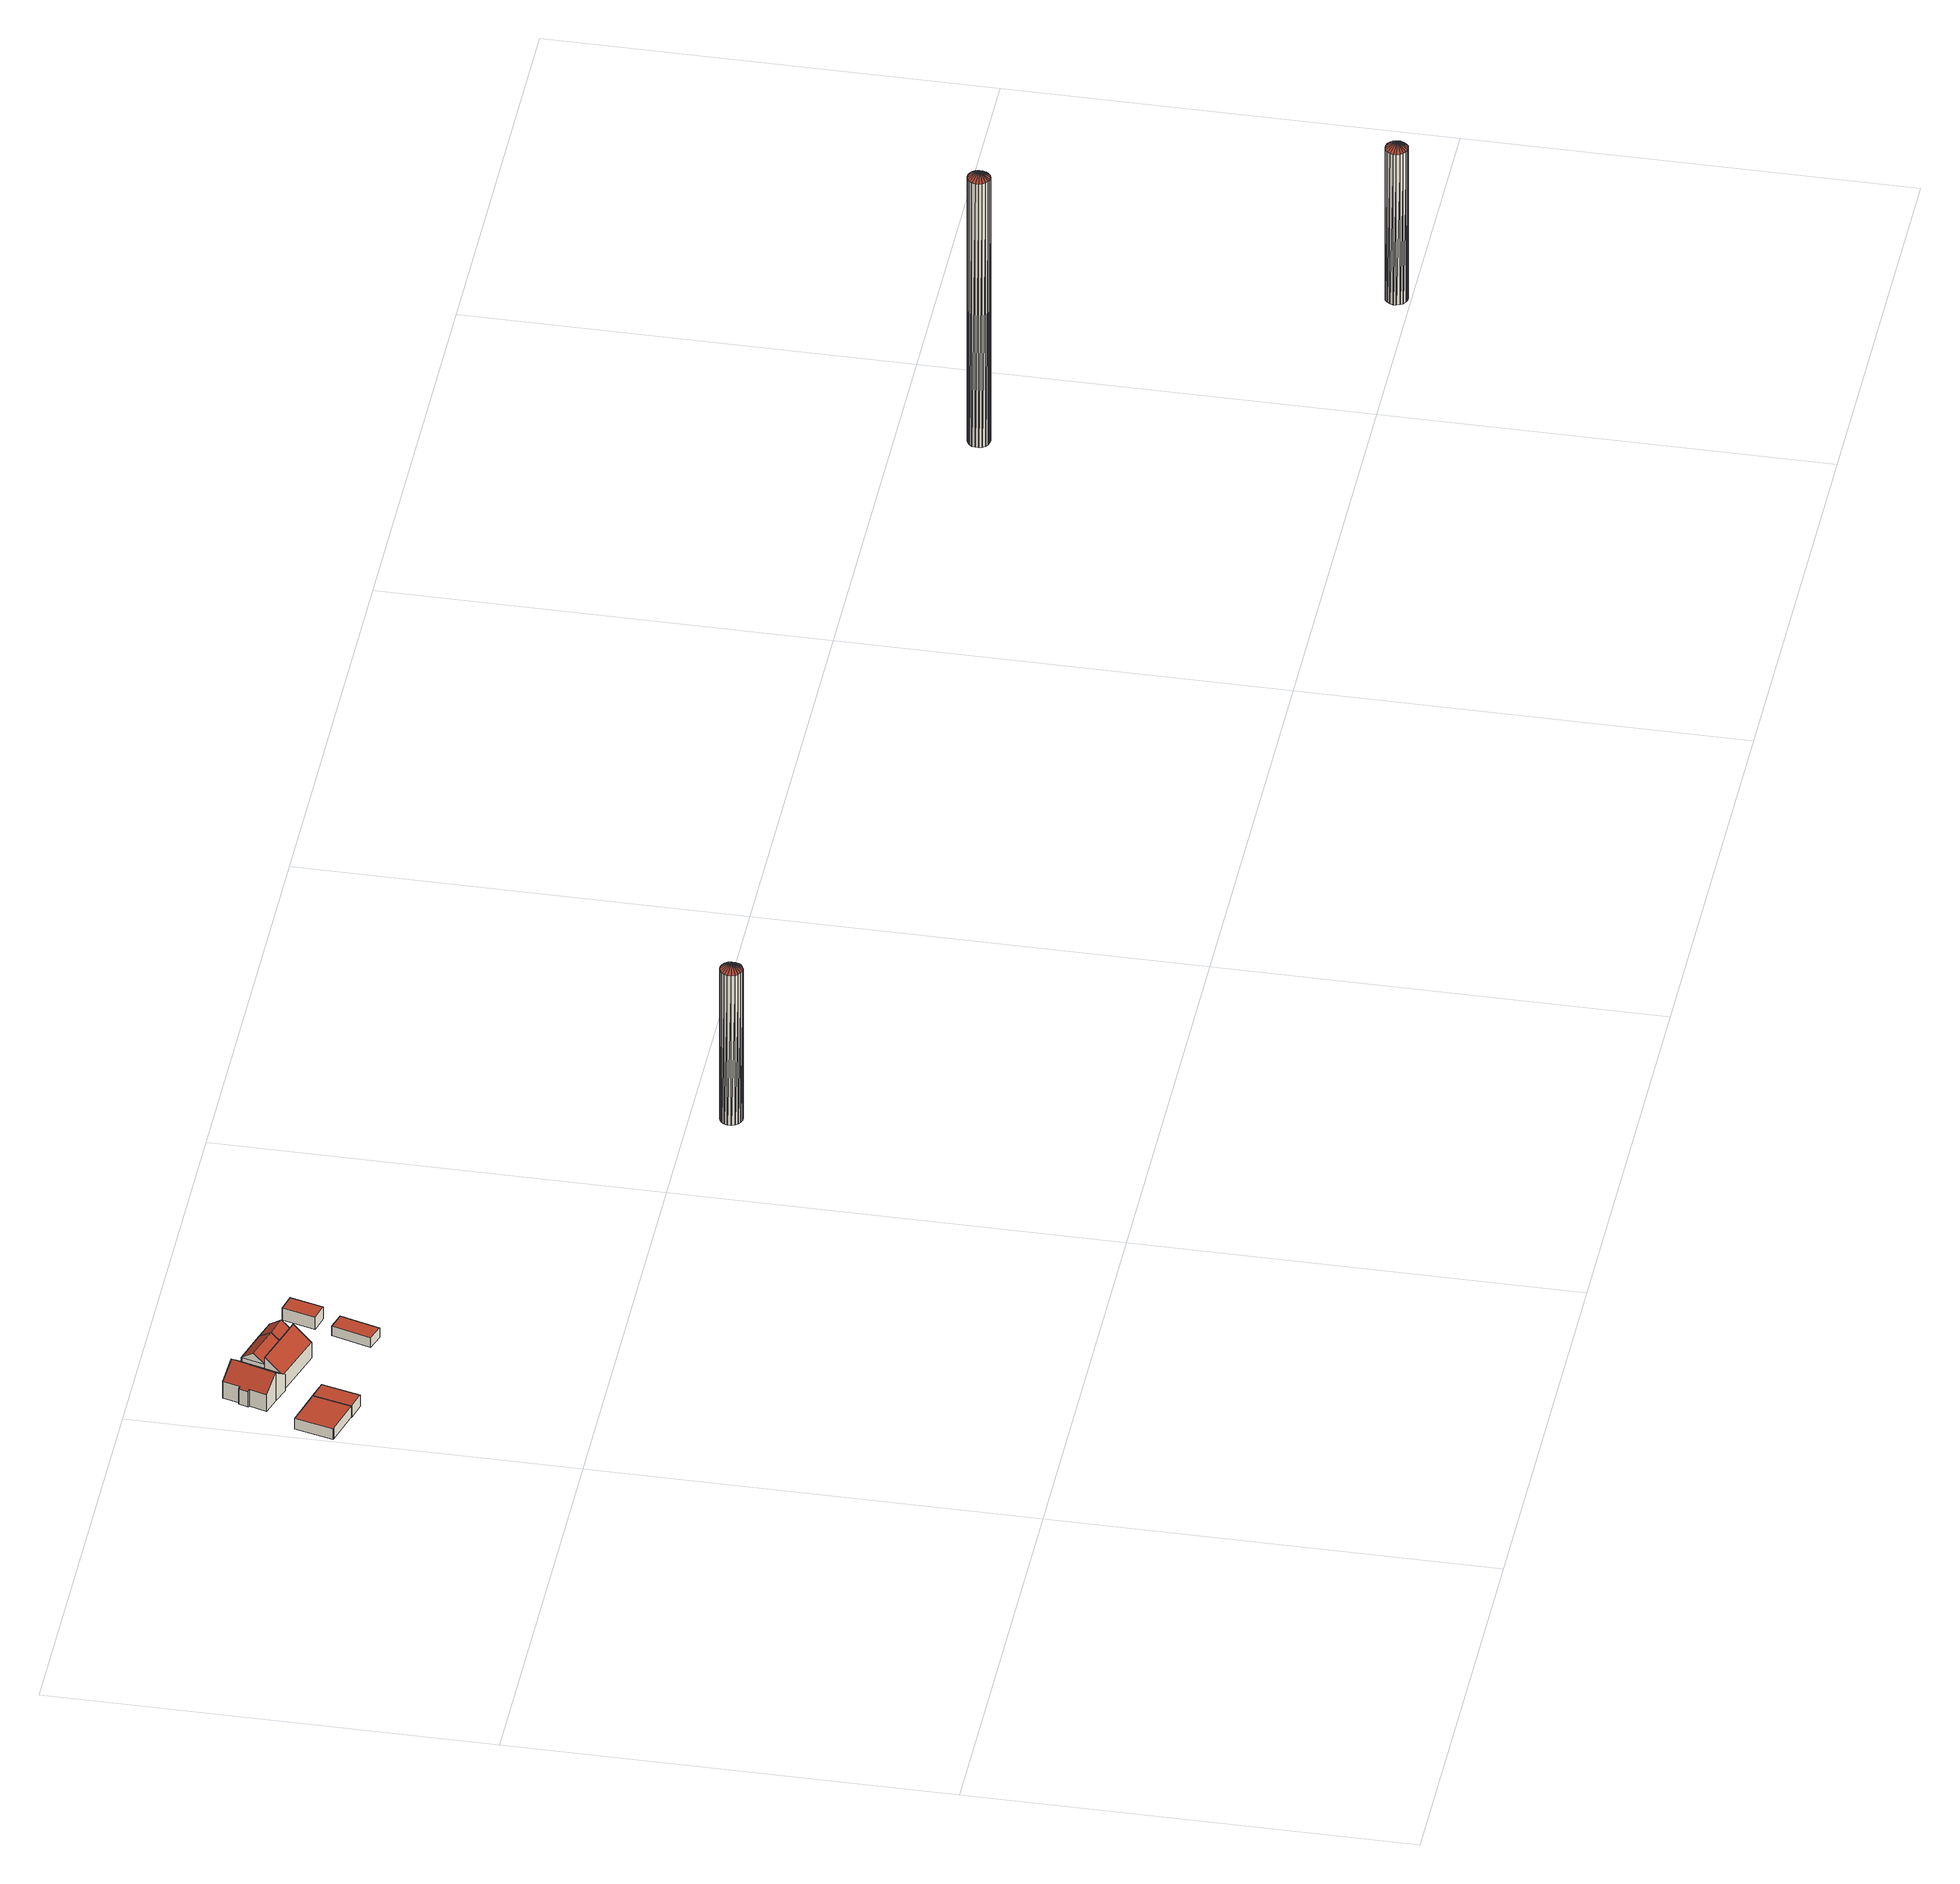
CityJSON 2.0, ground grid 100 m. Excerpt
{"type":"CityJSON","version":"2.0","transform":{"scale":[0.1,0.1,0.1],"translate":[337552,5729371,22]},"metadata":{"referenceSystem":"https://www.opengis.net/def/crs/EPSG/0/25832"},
"CityObjects":{
"building1":{"type":"Building","attributes":{"Geometrietyp2DReferenz":"3000","Gemeindeschluessel":"05170048","function":"31001_2463","roofType":"1000","measuredHeight":2.84},"address":[{"country":"Germany","locality":"Wesel","thoroughfareNumber":"2","thoroughfareName":"Schräger Weg"}],"geometry":[{"type":"Solid","lod":"2","boundaries":[[[[0,1,2,3]],[[4,5,1,0]],[[6,7,5,4]],[[8,9,7,6]],[[10,11,9,8]],[[3,2,11,10]],[[8,6,4,0,3,10]],[[1,5,7,9,11,2]]]],"semantics":{"surfaces":[{"type":"WallSurface"},{"type":"RoofSurface"},{"type":"GroundSurface"}],"values":[[0,0,0,0,0,0,1,2]]}}]},
"building2":{"type":"Building","attributes":{"Geometrietyp2DReferenz":"3000","Gemeindeschluessel":"05170048","function":"51009_1611","roofType":"1000","measuredHeight":2.99},"geometry":[{"type":"Solid","lod":"2","boundaries":[[[[12,13,14,15]],[[10,16,13,12]],[[6,17,16,10]],[[15,14,17,6]],[[10,12,15,6]],[[13,16,17,14]]]],"semantics":{"surfaces":[{"type":"WallSurface"},{"type":"RoofSurface"},{"type":"GroundSurface"}],"values":[[0,0,0,0,1,2]]}}]},
"building3":{"type":"Building","attributes":{"Geometrietyp2DReferenz":"3000","Gemeindeschluessel":"05170048","function":"31001_1010","roofType":"3100","measuredHeight":7.59},"address":[{"country":"Germany","locality":"Wesel","thoroughfareNumber":"2","thoroughfareName":"Schräger Weg"}],"geometry":[{"type":"Solid","lod":"2","boundaries":[[[[18,19,20,21]],[[22,23,19,18]],[[24,25,23,22]],[[26,27,25,24]],[[28,29,27,26]],[[30,31,29,28]],[[32,33,31,30]],[[34,35,33,32]],[[36,37,35,34]],[[38,39,37,36]],[[40,41,39,38]],[[42,43,41,40]],[[44,45,43,42]],[[21,20,45,44]],[[44,42,40,38,36,34,32,21]],[[30,28,26,24,22,18,21,32]],[[19,23,25,27,29,31,33,35,37,39,41,43,45,20]]]],"semantics":{"surfaces":[{"type":"WallSurface"},{"type":"RoofSurface"},{"type":"GroundSurface"}],"values":[[0,0,0,0,0,0,0,0,0,0,0,0,0,0,1,1,2]]}}]},
"building4":{"type":"Building","attributes":{"Geometrietyp2DReferenz":"3000","Gemeindeschluessel":"05170048","function":"31001_1010","roofType":"2100","measuredHeight":7.49},"address":[{"country":"Germany","locality":"Wesel","thoroughfareNumber":"2","thoroughfareName":"Schräger Weg"}],"geometry":[{"type":"Solid","lod":"2","boundaries":[[[[46,47,48,49]],[[50,51,47,46]],[[52,53,51,50]],[[54,55,53,52]],[[56,57,55,54]],[[49,48,57,56]],[[54,52,50,46,49,56]],[[47,51,53,55,57,48]]]],"semantics":{"surfaces":[{"type":"WallSurface"},{"type":"RoofSurface"},{"type":"GroundSurface"}],"values":[[0,0,0,0,0,0,1,2]]}}]},
"building5":{"type":"Building","attributes":{"Geometrietyp2DReferenz":"3000","Gemeindeschluessel":"05170048","function":"31001_1010","roofType":"3100","measuredHeight":7.52},"address":[{"country":"Germany","locality":"Wesel","thoroughfareNumber":"2","thoroughfareName":"Schräger Weg"}],"geometry":[{"type":"Solid","lod":"2","boundaries":[[[[58,59,37,60]],[[61,62,59,58]],[[63,39,62,61]],[[60,37,39,63]],[[58,64,61]],[[63,65,60]],[[60,65,64,58]],[[61,64,65,63]],[[59,62,39,37]]]],"semantics":{"surfaces":[{"type":"WallSurface"},{"type":"RoofSurface"},{"type":"GroundSurface"}],"values":[[0,0,0,0,0,0,1,1,2]]}}]},
"building6":{"type":"Building","attributes":{"Geometrietyp2DReferenz":"3000","Gemeindeschluessel":"05170048","function":"31001_1010","roofType":"3100","measuredHeight":7.58},"address":[{"country":"Germany","locality":"Wesel","thoroughfareNumber":"2","thoroughfareName":"Schräger Weg"}],"geometry":[{"type":"Solid","lod":"2","boundaries":[[[[66,67,68,58]],[[69,55,67,66]],[[61,53,55,69]],[[58,68,53,61]],[[66,70,69]],[[61,64,58]],[[58,64,70,66]],[[69,70,64,61]],[[67,55,53,68]]]],"semantics":{"surfaces":[{"type":"WallSurface"},{"type":"RoofSurface"},{"type":"GroundSurface"}],"values":[[0,0,0,0,0,0,1,1,2]]}}]},
"building7":{"type":"Building","attributes":{"Geometrietyp2DReferenz":"3000","Gemeindeschluessel":"05170048","function":"31001_2723","roofType":"1000","measuredHeight":2.44},"address":[{"country":"Germany","locality":"Wesel","thoroughfareNumber":"2","thoroughfareName":"Schräger Weg"}],"geometry":[{"type":"Solid","lod":"2","boundaries":[[[[71,72,73,74]],[[75,76,72,71]],[[77,78,76,75]],[[74,73,78,77]],[[75,71,74,77]],[[72,76,78,73]]]],"semantics":{"surfaces":[{"type":"WallSurface"},{"type":"RoofSurface"},{"type":"GroundSurface"}],"values":[[0,0,0,0,1,2]]}}]},
"building8":{"type":"Building","attributes":{"Geometrietyp2DReferenz":"3000","Gemeindeschluessel":"05170048","function":"31001_2723","roofType":"1000","measuredHeight":3.25},"address":[{"country":"Germany","locality":"Wesel","thoroughfareNumber":"2","thoroughfareName":"Schräger Weg"}],"geometry":[{"type":"Solid","lod":"2","boundaries":[[[[79,80,81,82]],[[83,84,80,79]],[[85,86,84,83]],[[82,81,86,85]],[[83,79,82,85]],[[80,84,86,81]]]],"semantics":{"surfaces":[{"type":"WallSurface"},{"type":"RoofSurface"},{"type":"GroundSurface"}],"values":[[0,0,0,0,1,2]]}}]},
"building9":{"type":"Building","attributes":{"Geometrietyp2DReferenz":"1000","Gemeindeschluessel":"05170048","function":"51002_1251","roofType":"1000","measuredHeight":39.86},"geometry":[{"type":"Solid","lod":"2","boundaries":[[[[87,88,89]],[[88,90,89]],[[91,92,87]],[[92,88,87]],[[93,94,91]],[[94,92,91]],[[95,96,93]],[[96,94,93]],[[97,98,95]],[[98,96,95]],[[99,100,97]],[[100,98,97]],[[101,102,99]],[[102,100,99]],[[103,104,101]],[[104,102,101]],[[105,106,103]],[[106,104,103]],[[107,108,105]],[[108,106,105]],[[109,110,107]],[[110,108,107]],[[111,112,109]],[[112,110,109]],[[113,114,111]],[[114,112,111]],[[115,116,113]],[[116,114,113]],[[117,118,115]],[[118,116,115]],[[119,120,117]],[[120,118,117]],[[121,122,119]],[[122,120,119]],[[123,124,121]],[[124,122,121]],[[125,126,123]],[[126,124,123]],[[89,90,125]],[[90,126,125]],[[90,88,126]],[[88,92,126]],[[92,94,126]],[[94,96,126]],[[96,98,126]],[[98,100,126]],[[100,102,126]],[[102,104,126]],[[104,106,126]],[[106,108,126]],[[108,110,126]],[[110,112,126]],[[112,114,126]],[[114,116,126]],[[116,118,126]],[[118,120,126]],[[120,122,126]],[[122,124,126]],[[87,89,91]],[[89,125,91]],[[125,123,91]],[[123,121,91]],[[121,119,91]],[[119,117,91]],[[117,115,91]],[[115,113,91]],[[113,111,91]],[[111,109,91]],[[109,107,91]],[[107,105,91]],[[105,103,91]],[[103,101,91]],[[101,99,91]],[[99,97,91]],[[97,95,91]],[[95,93,91]]]],"semantics":{"surfaces":[{"type":"WallSurface"},{"type":"GroundSurface"},{"type":"RoofSurface"}],"values":[[0,0,0,0,0,0,0,0,0,0,0,0,0,0,0,0,0,0,0,0,0,0,0,0,0,0,0,0,0,0,0,0,0,0,0,0,0,0,0,0,1,1,1,1,1,1,1,1,1,1,1,1,1,1,1,1,1,1,2,2,2,2,2,2,2,2,2,2,2,2,2,2,2,2,2,2]]}}]},
"building10":{"type":"Building","attributes":{"Geometrietyp2DReferenz":"1000","Gemeindeschluessel":"05170048","function":"51002_1251","roofType":"1000","measuredHeight":70.36},"geometry":[{"type":"Solid","lod":"2","boundaries":[[[[127,128,129]],[[128,130,129]],[[131,132,127]],[[132,128,127]],[[133,134,131]],[[134,132,131]],[[135,136,133]],[[136,134,133]],[[137,138,135]],[[138,136,135]],[[139,140,137]],[[140,138,137]],[[141,142,139]],[[142,140,139]],[[143,144,141]],[[144,142,141]],[[145,146,143]],[[146,144,143]],[[147,148,145]],[[148,146,145]],[[149,150,147]],[[150,148,147]],[[151,152,149]],[[153,154,155]],[[152,150,149]],[[155,156,151]],[[156,152,151]],[[154,156,155]],[[157,158,153]],[[158,154,153]],[[159,160,157]],[[160,158,157]],[[161,162,159]],[[162,160,159]],[[163,164,161]],[[164,162,161]],[[165,166,163]],[[166,164,163]],[[129,130,165]],[[130,166,165]],[[130,128,166]],[[128,132,166]],[[132,134,166]],[[134,136,166]],[[136,138,166]],[[138,140,166]],[[140,142,166]],[[142,144,166]],[[144,146,166]],[[146,148,166]],[[148,150,166]],[[150,152,166]],[[152,156,166]],[[156,154,166]],[[154,158,166]],[[158,160,166]],[[160,162,166]],[[162,164,166]],[[127,129,131]],[[129,165,131]],[[165,163,131]],[[163,161,131]],[[161,159,131]],[[159,157,131]],[[157,153,131]],[[153,155,131]],[[155,151,131]],[[151,149,131]],[[149,147,131]],[[147,145,131]],[[145,143,131]],[[143,141,131]],[[141,139,131]],[[139,137,131]],[[137,135,131]],[[135,133,131]]]],"semantics":{"surfaces":[{"type":"WallSurface"},{"type":"GroundSurface"},{"type":"RoofSurface"}],"values":[[0,0,0,0,0,0,0,0,0,0,0,0,0,0,0,0,0,0,0,0,0,0,0,0,0,0,0,0,0,0,0,0,0,0,0,0,0,0,0,0,1,1,1,1,1,1,1,1,1,1,1,1,1,1,1,1,1,1,2,2,2,2,2,2,2,2,2,2,2,2,2,2,2,2,2,2]]}}]},
"building11":{"type":"Building","attributes":{"Geometrietyp2DReferenz":"1000","Gemeindeschluessel":"05170048","function":"51002_1251","roofType":"1000","measuredHeight":40.1},"geometry":[{"type":"Solid","lod":"2","boundaries":[[[[167,168,169]],[[168,170,169]],[[171,172,167]],[[172,168,167]],[[173,174,171]],[[174,172,171]],[[175,176,173]],[[176,174,173]],[[177,178,175]],[[178,176,175]],[[179,180,177]],[[180,178,177]],[[181,182,179]],[[182,180,179]],[[183,184,181]],[[184,182,181]],[[185,186,183]],[[186,184,183]],[[187,188,185]],[[188,186,185]],[[189,190,187]],[[190,188,187]],[[191,192,189]],[[192,190,189]],[[193,194,191]],[[194,192,191]],[[195,196,197]],[[197,198,193]],[[198,194,193]],[[196,198,197]],[[199,200,195]],[[200,196,195]],[[201,202,199]],[[202,200,199]],[[203,204,201]],[[204,202,201]],[[205,206,203]],[[206,204,203]],[[169,170,205]],[[170,206,205]],[[170,168,206]],[[168,172,206]],[[172,174,206]],[[174,176,206]],[[176,178,206]],[[178,180,206]],[[180,182,206]],[[182,184,206]],[[184,186,206]],[[186,188,206]],[[188,190,206]],[[190,192,206]],[[192,194,206]],[[194,198,206]],[[198,196,206]],[[196,200,206]],[[200,202,206]],[[202,204,206]],[[185,183,171]],[[183,181,171]],[[181,179,171]],[[179,177,171]],[[177,175,171]],[[175,173,171]],[[167,169,171]],[[169,205,171]],[[205,203,171]],[[203,201,171]],[[201,199,171]],[[199,195,171]],[[195,197,171]],[[197,193,171]],[[193,191,171]],[[191,189,171]],[[189,187,171]],[[187,185,171]]]],"semantics":{"surfaces":[{"type":"WallSurface"},{"type":"GroundSurface"},{"type":"RoofSurface"}],"values":[[0,0,0,0,0,0,0,0,0,0,0,0,0,0,0,0,0,0,0,0,0,0,0,0,0,0,0,0,0,0,0,0,0,0,0,0,0,0,0,0,1,1,1,1,1,1,1,1,1,1,1,1,1,1,1,1,1,1,2,2,2,2,2,2,2,2,2,2,2,2,2,2,2,2,2,2]]}}]}
},
"vertices":[
[2,1543,38],[2,1543,10],[5,1542,10],[5,1542,38],[25,1631,38],[25,1631,10],[112,1607,38],[112,1607,10],[91,1523,38],[91,1523,10],[90,1519,38],[90,1519,10],
[132,1508,38],[132,1508,8],[155,1596,8],[155,1596,38],[90,1519,8],[112,1607,8],
[75,1700,54],[75,1700,10],[115,1688,10],[115,1688,86],[88,1741,54],[88,1741,10],[84,1742,50],[84,1742,10],[91,1764,50],[91,1764,10],[95,1763,54],[95,1763,10],[107,1802,54],[107,1802,10],[146,1790,86],[146,1790,10],[184,1778,54],[184,1778,10],[183,1775,54],[183,1775,10],[167,1722,54],[167,1722,10],[154,1680,55],[154,1680,10],[156,1679,54],[156,1679,10],[155,1675,54],[155,1675,10],
[154,1680,51],[154,1680,9],[156,1679,9],[156,1679,51],[167,1722,84],[167,1722,9],[248,1697,84],[248,1697,9],[295,1683,84],[295,1683,9],[281,1640,51],[281,1640,9],
[265,1751,65],[265,1751,10],[183,1775,65],[248,1697,65],[248,1697,10],[167,1722,65],[256,1724,85],[175,1748,85],
[312,1737,65],[312,1737,9],[265,1751,9],[295,1683,65],[304,1710,85],
[384,1511,31],[384,1511,6],[411,1602,6],[411,1602,31],[345,1523,31],[345,1523,6],[372,1613,31],[372,1613,6],
[426,1641,39],[426,1641,7],[446,1717,7],[446,1717,39],[386,1652,39],[386,1652,7],[406,1727,39],[406,1727,7],
[1310,922,404],[1310,922,5],[1305,929,404],[1305,929,5],[1312,915,404],[1312,915,5],[1312,907,404],[1312,907,5],[1310,899,404],[1310,899,5],[1305,893,404],[1305,893,5],[1299,889,404],[1299,889,5],[1291,886,404],[1291,886,5],[1284,886,404],[1284,886,5],[1276,889,404],[1276,889,5],[1270,893,404],[1270,893,5],[1265,899,404],[1265,899,5],[1263,907,404],[1263,907,5],[1263,915,404],[1263,915,5],[1265,922,404],[1265,922,5],[1270,929,404],[1270,929,5],[1276,933,404],[1276,933,5],[1284,936,404],[1284,936,5],[1291,936,404],[1291,936,5],[1299,933,404],[1299,933,5],
[3779,832,710],[3779,832,7],[3774,838,710],[3774,838,7],[3781,824,710],[3781,824,7],[3781,817,710],[3781,817,7],[3779,809,710],[3779,809,7],[3774,803,710],[3774,803,7],[3768,798,710],[3768,798,7],[3760,796,710],[3760,796,7],[3752,796,710],[3752,796,7],[3745,798,710],[3745,798,7],[3739,803,710],[3739,803,7],[3734,809,710],[3734,809,7],[3732,817,710],[3732,817,7],[3734,832,710],[3734,832,7],[3732,824,710],[3732,824,7],[3739,838,710],[3739,838,7],[3745,843,710],[3745,843,7],[3752,845,710],[3752,845,7],[3760,845,710],[3760,845,7],[3768,843,710],[3768,843,7],
[4438,44,408],[4438,44,7],[4434,50,408],[4434,50,7],[4441,36,408],[4441,36,7],[4441,29,408],[4441,29,7],[4438,21,408],[4438,21,7],[4434,15,408],[4434,15,7],[4427,10,408],[4427,10,7],[4420,8,408],[4420,8,7],[4412,8,408],[4412,8,7],[4405,10,408],[4405,10,7],[4398,15,408],[4398,15,7],[4394,21,408],[4394,21,7],[4391,29,408],[4391,29,7],[4391,36,408],[4391,36,7],[4398,50,408],[4398,50,7],[4394,44,408],[4394,44,7],[4405,55,408],[4405,55,7],[4412,57,408],[4412,57,7],[4420,57,408],[4420,57,7],[4427,55,408],[4427,55,7]
]}
